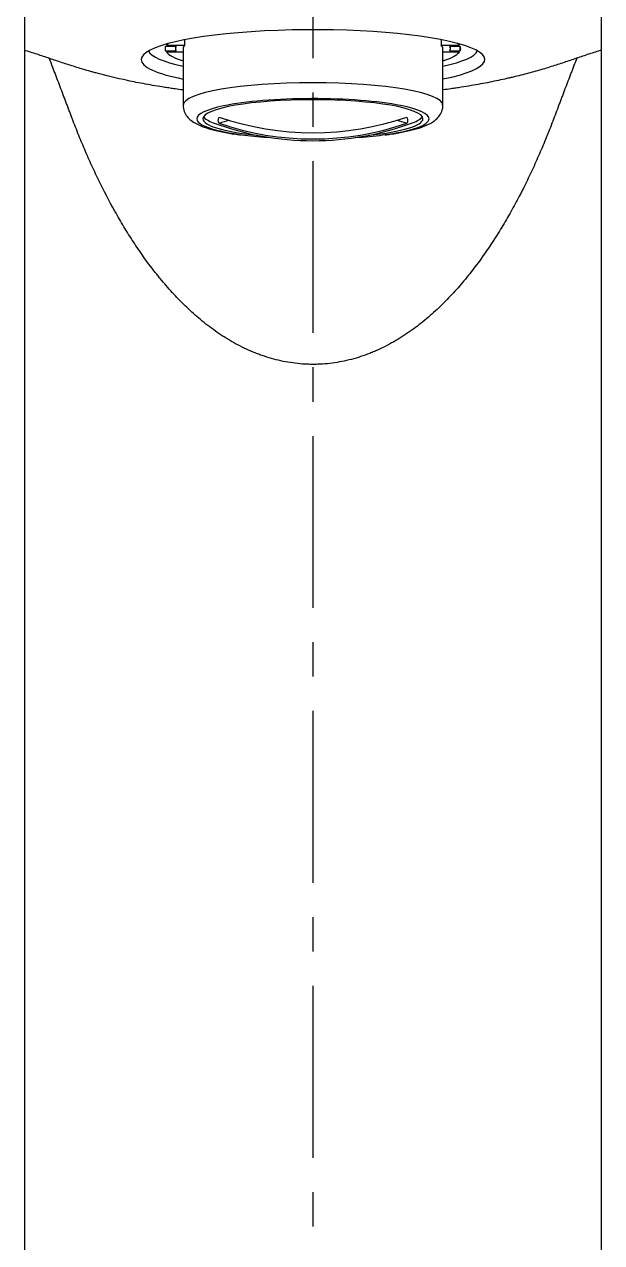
# Model space of a CAD drawing. Extents: x 1571 to 2360, y 0 to 579.
# Drawn here: x 1721.1 to 1763.1, y 274.4 to 363 of the extents above; entities that cross this region are included whole.
import ezdxf

# ---------------------------------------------------------------- set-up
doc = ezdxf.new("R2010")
doc.units = 0
doc.header["$LTSCALE"] = 10
doc.header["$MEASUREMENT"] = 0
doc.linetypes.add('CENTER', pattern=[2, 1.25, -0.25, 0.25, -0.25])
doc.layers.add('1', color=7, linetype='CONTINUOUS')

msp = doc.modelspace()

# ---------------------------------------------------------------- linework, layer by layer
at = {"layer": '1', "color": 1, "linetype": 'CENTER', "lineweight": -3}
msp.add_line((1742.119, 433.074), (1742.119, 254.289), dxfattribs=at)
at = {"layer": '1', "color": 7, "linetype": 'Continuous', "lineweight": -3}
for p, q in [((1721.119, 386.289), (1721.119, 260.789)), ((1763.119, 260.789), (1763.119, 386.289)), ((1732.778, 361.902), (1732.778, 361.507)), ((1751.454, 361.91), (1751.454, 361.507)), ((1731.4, 361.108), (1731.4, 361.403)), ((1732.152, 361.403), (1731.4, 361.403)), ((1731.4, 361.108), (1732.152, 361.108)), ((1731.464, 361.507), (1732.778, 361.507)), ((1732.666, 361.003), (1731.464, 361.003)), ((1732.116, 361.403), (1732.116, 361.255)), ((1732.666, 361.255), (1732.666, 357.139)), ((1751.454, 361.507), (1752.768, 361.507)), ((1751.566, 357.139), (1751.566, 361.255)), ((1752.768, 361.003), (1751.566, 361.003)), ((1752.832, 361.403), (1752.08, 361.403)), ((1752.08, 361.108), (1752.832, 361.108)), ((1752.116, 361.255), (1752.116, 361.403)), ((1752.832, 361.108), (1752.832, 361.403))]:
    msp.add_line(p, q, dxfattribs=at)
for start, end in [(249.60573, 270), (270, 290.39427)]:
    msp.add_arc((1742.116, 375.358), 20.8, start, end, dxfattribs=at)
for centre, major_axis, ratio, start_param, end_param in [((1742.118, 360.467), (-12.5, -0.004), 0.173202, 2.427703, 6.283185), ((1742.116, 361.255), (10.75, 0), 0.173648, 2.940329, 3.006296), ((1742.116, 361.255), (10.75, 0), 0.173648, 0.135297, 0.208134), ((1742.116, 361.255), (12, 0), 0.173648, 3.221213, 3.805745), ((1742.116, 361.255), (10.75, 0), 0.173648, 3.06244, 3.220745), ((1742.116, 361.255), (10.75, 0), 0.173648, 3.276889, 3.638475), ((1742.116, 361.255), (-10, 0), 0.173648, 6.198083, 6.368288), ((1742.116, 361.255), (9.45, 0), 0.173648, 2.987544, 3.141593), ((1742.116, 361.255), (9.45, 0), 0.173648, 0, 0.154048), ((1742.116, 361.255), (12, 0), 0.173648, 5.619131, 6.207885), ((1742.116, 361.255), (10.75, 0), 0.173648, 5.786303, 6.147889), ((1742.116, 361.255), (-10, 0), 0.173648, 3.05649, 3.226695), ((1742.116, 361.255), (10.75, 0), 0.173648, 6.204033, 6.362338), ((1742.118, 360.467), (-12.5, -0.004), 0.173202, 0, 0.713179), ((1742.116, 357.139), (9.45, 0), 0.173648, 0.003043, 3.141593), ((1742.116, 356.154), (8, 0), 0.173648, 0, 3.141592), ((1742.116, 356.154), (8.45, 0), 0.173648, 0.716283, 2.448479), ((1742.116, 356.154), (8.45, 0), 0.173648, 2.448479, 3.141592), ((1742.116, 356.449), (8, 0), 0.173648, 3.248211, 3.578569), ((1742.116, 375.583), (20.759, 0), 0.984808, 4.377384, 5.047394), ((1742.116, 356.154), (8.45, 0), 0.173648, 0, 0.716283), ((1742.116, 356.449), (8, 0), 0.173648, 5.846307, 6.176666), ((1742.116, 356.154), (8.45, 0), 0.173648, 3.141593, 4.085739), ((1742.116, 356.154), (8, 0), 0.173648, 3.141593, 4.181362), ((1742.116, 335.616), (21.625, 0), 0.984808, 1.85725, 1.891899), ((1742.116, 375.132), (20.759, 0), 0.984808, 4.377384, 5.047394), ((1742.116, 356.154), (8, 0), 0.173648, 5.243515, 6.283185), ((1742.116, 356.154), (8.45, 0), 0.173648, 5.354943, 6.283185), ((1742.116, 335.616), (21.625, 0), 0.984808, 1.249694, 1.284343), ((1742.116, 356.154), (8.45, 0), 0.173648, 4.085739, 4.338441), ((1742.116, 356.154), (8.45, 0), 0.173648, 5.086435, 5.354943)]:
    msp.add_ellipse(centre, major_axis=major_axis, ratio=ratio, start_param=start_param, end_param=end_param, dxfattribs=at)
for points, knots in [([(1732.64, 358.255), (1732.458, 358.279), (1732.278, 358.303), (1731.972, 358.346), (1731.844, 358.364), (1731.591, 358.402), (1731.465, 358.421), (1730.847, 358.516), (1730.376, 358.596), (1729.474, 358.762), (1729.043, 358.848), (1727.801, 359.112), (1727.039, 359.298), (1726.237, 359.515), (1726.148, 359.539), (1725.973, 359.588), (1725.713, 359.661), (1725.46, 359.735), (1724.962, 359.883), (1724.641, 359.983), (1724.015, 360.185), (1723.711, 360.287), (1723.11, 360.491), (1722.814, 360.593), (1722.358, 360.745), (1722.204, 360.796), (1721.891, 360.897), (1721.733, 360.947), (1721.423, 361.045), (1721.271, 361.093), (1721.119, 361.141)], [0, 0, 0, 0, 0.0317673, 0.0317673, 0.0548204, 0.0548204, 0.0778736, 0.0778736, 0.1700862, 0.1700862, 0.2622989, 0.2622989, 0.4467242, 0.4467242, 0.4697773, 0.4697773, 0.4928305, 0.5389368, 0.5389368, 0.6311494, 0.6311494, 0.7233621, 0.7233621, 0.8155747, 0.8155747, 0.861681, 0.861681, 0.9077874, 0.9077874, 0.9517221, 0.9517221, 0.9517221, 0.9517221]), ([(1763.119, 361.154), (1762.969, 361.106), (1762.818, 361.059), (1762.509, 360.961), (1762.351, 360.911), (1762.039, 360.81), (1761.885, 360.759), (1761.43, 360.607), (1761.134, 360.505), (1760.535, 360.301), (1760.231, 360.199), (1759.608, 359.998), (1759.288, 359.898), (1758.627, 359.7), (1758.285, 359.602), (1757.574, 359.409), (1757.206, 359.314), (1756.724, 359.197), (1756.627, 359.174), (1756.43, 359.127), (1756.33, 359.104), (1756.029, 359.036), (1755.825, 358.99), (1755.2, 358.857), (1754.767, 358.77), (1753.862, 358.604), (1753.391, 358.523), (1752.774, 358.428), (1752.587, 358.399), (1752.396, 358.371), (1752.268, 358.353), (1752.204, 358.344), (1751.96, 358.309), (1751.779, 358.285), (1751.595, 358.261)], [0.0483956, 0.0483956, 0.0483956, 0.0483956, 0.0921914, 0.0921914, 0.1382871, 0.1382871, 0.1843828, 0.1843828, 0.2765742, 0.2765742, 0.3687655, 0.3687655, 0.4609569, 0.4609569, 0.5531483, 0.5531483, 0.6453397, 0.6453397, 0.6683876, 0.6683876, 0.6914354, 0.6914354, 0.7375311, 0.7375311, 0.8297225, 0.8297225, 0.9219139, 0.9219139, 0.9449617, 0.9564856, 0.9564856, 0.9680096, 0.9680096, 1, 1, 1, 1]), ([(1761.308, 360.56), (1761.292, 360.518), (1761.206, 360.294), (1761.119, 360.068), (1761.012, 359.79), (1760.976, 359.697), (1760.904, 359.51), (1760.868, 359.417), (1760.76, 359.135), (1760.688, 358.946), (1760.543, 358.565), (1760.47, 358.373), (1760.361, 358.084), (1760.324, 357.988), (1760.251, 357.794), (1760.214, 357.697), (1760.14, 357.503), (1760.103, 357.405), (1760.029, 357.21), (1759.992, 357.111), (1759.881, 356.816), (1759.807, 356.618), (1759.657, 356.221), (1759.581, 356.023), (1759.428, 355.627), (1759.35, 355.428), (1759.113, 354.834), (1758.951, 354.439), (1758.616, 353.651), (1758.443, 353.258), (1758.088, 352.475), (1757.904, 352.085), (1757.621, 351.502), (1757.477, 351.211), (1757.329, 350.921), (1757.23, 350.728), (1757.181, 350.631), (1756.929, 350.15), (1756.723, 349.768), (1756.297, 349.01), (1756.078, 348.634), (1755.627, 347.889), (1755.395, 347.521), (1754.916, 346.791), (1754.67, 346.429), (1754.16, 345.716), (1753.897, 345.364), (1753.353, 344.669), (1753.072, 344.327), (1752.488, 343.654), (1752.186, 343.324), (1751.792, 342.919), (1751.713, 342.839), (1751.553, 342.679), (1751.311, 342.442), (1751.063, 342.21), (1750.559, 341.755), (1750.213, 341.462), (1749.494, 340.903), (1749.122, 340.636), (1748.543, 340.258), (1748.346, 340.136), (1748.044, 339.959), (1747.943, 339.901), (1747.739, 339.788), (1747.43, 339.621), (1747.115, 339.466), (1746.794, 339.32), (1746.687, 339.272), (1746.524, 339.203), (1746.469, 339.18), (1746.36, 339.135), (1745.867, 338.938), (1745.365, 338.773), (1744.455, 338.534), (1743.993, 338.443), (1743.286, 338.35), (1743.048, 338.327), (1742.748, 338.307), (1742.688, 338.304), (1742.567, 338.298), (1742.387, 338.291), (1742.086, 338.287), (1741.785, 338.293), (1741.605, 338.301), (1741.485, 338.308), (1741.424, 338.312), (1741.124, 338.333), (1740.887, 338.358), (1740.18, 338.455), (1739.717, 338.549), (1739.035, 338.733), (1738.809, 338.8), (1738.474, 338.912), (1738.362, 338.951), (1738.141, 339.033), (1738.03, 339.075), (1737.481, 339.294), (1737.056, 339.493), (1736.438, 339.82), (1736.235, 339.934), (1735.935, 340.112), (1735.836, 340.173), (1735.688, 340.265), (1735.639, 340.296), (1735.542, 340.359), (1735.493, 340.391), (1735.058, 340.677), (1734.688, 340.945), (1733.975, 341.505), (1733.632, 341.796), (1732.969, 342.399), (1732.649, 342.71), (1732.029, 343.35), (1731.729, 343.679), (1731.292, 344.184), (1731.149, 344.354), (1730.937, 344.611), (1730.867, 344.698), (1730.728, 344.871), (1730.659, 344.959), (1730.317, 345.396), (1730.053, 345.751), (1729.543, 346.468), (1729.296, 346.83), (1728.818, 347.56), (1728.587, 347.929), (1728.138, 348.672), (1727.921, 349.047), (1727.287, 350.178), (1726.89, 350.942), (1726.327, 352.102), (1726.144, 352.491), (1725.79, 353.272), (1725.618, 353.664), (1725.367, 354.256), (1725.284, 354.453), (1725.121, 354.849), (1725.041, 355.047), (1724.883, 355.443), (1724.805, 355.642), (1724.652, 356.038), (1724.576, 356.237), (1724.464, 356.534), (1724.426, 356.633), (1724.352, 356.83), (1724.315, 356.929), (1724.242, 357.126), (1724.205, 357.224), (1724.131, 357.419), (1724.094, 357.516), (1724.02, 357.71), (1723.983, 357.807), (1723.91, 358), (1723.874, 358.096), (1723.765, 358.384), (1723.692, 358.575), (1723.548, 358.953), (1723.476, 359.141), (1723.333, 359.514), (1723.262, 359.699), (1723.105, 360.107), (1723.02, 360.329), (1722.936, 360.548)], [0, 0, 0, 0, 0.002435, 0.013023, 0.013023, 0.018317, 0.018317, 0.023611, 0.023611, 0.034199, 0.034199, 0.044787, 0.044787, 0.05008, 0.05008, 0.055374, 0.055374, 0.060668, 0.060668, 0.065962, 0.065962, 0.07655, 0.07655, 0.087138, 0.087138, 0.097726, 0.097726, 0.118901, 0.118901, 0.140077, 0.140077, 0.161253, 0.161253, 0.171841, 0.177135, 0.177135, 0.182428, 0.182428, 0.203604, 0.203604, 0.22478, 0.22478, 0.245955, 0.245955, 0.267131, 0.267131, 0.288307, 0.288307, 0.309482, 0.309482, 0.330658, 0.330658, 0.335952, 0.335952, 0.341246, 0.351834, 0.351834, 0.373009, 0.373009, 0.394185, 0.394185, 0.404773, 0.404773, 0.410067, 0.410067, 0.415361, 0.425949, 0.425949, 0.431243, 0.431243, 0.43389, 0.43389, 0.436537, 0.457712, 0.457712, 0.478888, 0.478888, 0.489476, 0.489476, 0.492123, 0.492123, 0.49477, 0.500064, 0.505357, 0.508004, 0.508004, 0.510651, 0.510651, 0.521239, 0.521239, 0.542415, 0.542415, 0.553003, 0.553003, 0.558297, 0.558297, 0.563591, 0.563591, 0.584766, 0.584766, 0.595354, 0.595354, 0.600648, 0.600648, 0.603295, 0.603295, 0.605942, 0.605942, 0.627118, 0.627118, 0.648293, 0.648293, 0.669469, 0.669469, 0.690645, 0.690645, 0.701232, 0.701232, 0.706526, 0.706526, 0.71182, 0.71182, 0.732996, 0.732996, 0.754172, 0.754172, 0.775347, 0.775347, 0.796523, 0.796523, 0.838874, 0.838874, 0.86005, 0.86005, 0.881226, 0.881226, 0.891813, 0.891813, 0.902401, 0.902401, 0.912989, 0.912989, 0.923577, 0.923577, 0.928871, 0.928871, 0.934165, 0.934165, 0.939459, 0.939459, 0.944753, 0.944753, 0.950047, 0.950047, 0.955341, 0.955341, 0.965928, 0.965928, 0.976516, 0.976516, 0.987104, 0.987104, 1, 1, 1, 1]), ([(1732.666, 357.139), (1732.673, 356.973), (1732.725, 356.674), (1732.955, 356.296), (1733.253, 356.013), (1733.654, 355.763), (1734.197, 355.536), (1734.94, 355.318), (1735.84, 355.13), (1736.534, 355.023), (1736.894, 354.976)], [0, 0, 0, 0, 0.085057, 0.16887, 0.258295, 0.368179, 0.519899, 0.677284, 0.842795, 1, 1, 1, 1]), ([(1747.376, 354.986), (1747.5, 355.001), (1747.979, 355.061), (1748.717, 355.194), (1749.564, 355.389), (1750.291, 355.629), (1750.811, 355.887), (1751.205, 356.211), (1751.451, 356.566), (1751.58, 356.92), (1751.555, 357.115), (1751.547, 357.158)], [0, 0, 0, 0, 0.052428, 0.208157, 0.366399, 0.529768, 0.705458, 0.802953, 0.891633, 0.976355, 1, 1, 1, 1])]:
    msp.add_open_spline(points, degree=3, knots=knots, dxfattribs=at)
for points in [[(1735.291, 355.824), (1735.249, 355.886), (1735.207, 356.023), (1735.249, 356.187), (1735.291, 356.276)], [(1748.941, 356.276), (1748.983, 356.187), (1749.025, 356.023), (1748.983, 355.886), (1748.941, 355.824)]]:
    msp.add_open_spline(points, degree=3, dxfattribs=at)

doc.saveas('drawing.dxf')
